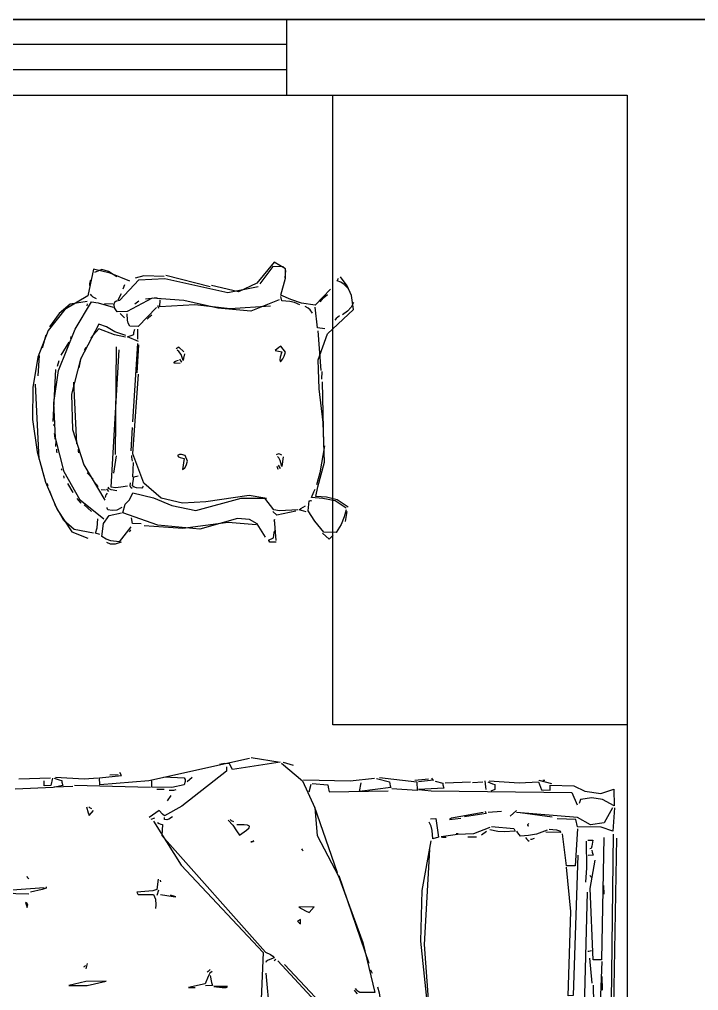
# Model space of a CAD drawing. Header units: millimetres. Extents: x 1587 to 45375, y 624 to 28686.
# Drawn here: x 33726 to 35342, y 22687 to 24999 of the extents above; entities that cross this region are included whole.
import ezdxf
from ezdxf.enums import TextEntityAlignment as Align

# ---------------------------------------------------------------- set-up
doc = ezdxf.new("R2010")
doc.units = ezdxf.units.MM
for name, color, linetype in [('FL', 1, 'Continuous'), ('FUR', 6, 'Continuous'), ('WALL', 4, 'Continuous'), ('WINDOW', 5, 'Continuous'), ('WINDOW_TEXT', 7, 'Continuous')]:
    doc.layers.add(name, color=color, linetype=linetype)
doc.styles.add('DIM_FONT', font='SIMPLEX.shx', dxfattribs={"width": 0.8})
doc.styles.add('SIMPLEX', font='SIMPLEX.SHX')
doc.styles.get("Standard").update_dxf_attribs({"font": 'arial.ttf'})

# ---------------------------------------------------------------- blocks, each defined once
blk = doc.blocks.new('F_CHAR03')
at = {"color": 1}
for points in [[(-14.43, -11.24), (-15.37, -8.96), (-15.85, -7.01), (-12.73, -6.36), (-11.11, -3.67), (-8.66, -1.74), (-5.57, -0.51), (-2.04, 0.07), (1.7, 0.08), (5.46, -0.44), (9.03, -1.41), (12.21, -2.77), (14.79, -4.47), (14.79, -4.47), (15.56, -6.36)], [(-8.13, -1.47), (-8.13, -1.47), (-6.63, -1.02)], [(-5.78, -0.67), (-5.78, -0.67), (-3.4, -0.53)], [(6.33, -0.68), (6.33, -0.68), (-2.4, -0.27)], [(8.4, -1.27), (8.4, -1.27), (7.11, -0.94)], [(-12.07, -6.27), (-11.75, -4.31), (-10.68, -3), (-10.68, -3), (-9.12, -1.88)], [(9.44, -1.72), (9.25, -1.65), (9.25, -1.65), (9.18, -1.64)], [(11, -2.29), (11, -2.29), (10.07, -1.94)], [(13.33, -8.21), (11.11, -5.46), (7.79, -3.6), (3.84, -2.6), (-0.25, -2.4), (-4.01, -2.94), (-8.83, -4.88), (-12.04, -6.78), (-11.92, -7.56), (-11.92, -7.56), (-11.39, -9.29)], [(-7.31, -4.12), (-7.31, -4.12), (-5.79, -3.21)], [(-5.14, -2.97), (-5.14, -2.97), (-4.49, -2.78)], [(1.95, -2.31), (1.95, -2.31), (-4.14, -2.61)], [(2.26, -2.39), (2.26, -2.39), (2.46, -2.38)], [(3.99, -2.55), (3.53, -2.49), (3.53, -2.49), (3.33, -2.48)], [(4.15, -2.64), (4.15, -2.64), (4.86, -2.6)], [(5.58, -2.76), (5.43, -2.73), (5.43, -2.73), (5.18, -2.73)], [(7.65, -3.35), (7.5, -3.27), (7.5, -3.27), (7.45, -3.26)], [(14.94, -7), (14.52, -4.77), (13.47, -3.57), (13.47, -3.57), (11.63, -2.51)], [(-8.1, -10.78), (-8.53, -9.51), (-9.09, -8.52), (-9.4, -7.65), (-5.34, -5.48), (-1.25, -4.45), (2.87, -4.58), (7, -5.87), (7, -5.87), (11.1, -8.34)], [(-7.96, -4.36), (-7.96, -4.36), (-7.76, -4.35)], [(8.53, -3.61), (8.43, -3.58), (8.34, -3.57), (8.34, -3.57), (8.28, -3.57)], [(10.22, -4.63), (10.22, -4.63), (9.17, -4.03)], [(-5.5, -5.54), (-5.5, -5.54), (-4.34, -5.32)], [(4.55, -5.06), (4.55, -5.06), (-2.65, -4.71)], [(5.58, -5.3), (5.43, -5.28), (5.43, -5.28), (5.17, -5.28)], [(11.45, -5.58), (11.45, -5.58), (10.91, -5.1)], [(-14.54, -6.67), (-14.14, -6.56), (-14.14, -6.56), (-13.94, -6.53)], [(-12.37, -7.36), (-12.58, -6.97), (-12.72, -6.8), (-12.72, -6.8), (-12.91, -6.68)], [(-11.77, -6.26), (-11.77, -6.26), (-11.57, -6.24)], [(-7.9, -10.76), (-8.16, -9.45), (-8.89, -7.62), (-8.89, -7.62), (-7.83, -6.69)], [(-6.69, -6.12), (-6.69, -6.12), (-6.34, -5.94)], [(8.68, -6.96), (8.68, -6.96), (7.93, -6.29)], [(12.43, -6.79), (12.43, -6.79), (11.67, -5.92)], [(-14.93, -9.75), (-15.57, -8.75), (-15.78, -7.98), (-15.78, -7.98), (-15.43, -7.13)], [(9.53, -7.57), (9.53, -7.57), (8.99, -7.09)], [(9.93, -8.41), (9.93, -8.41), (9.9, -7.9)], [(15.13, -7.75), (14.95, -7.26), (14.35, -7.44), (14.35, -7.44), (13.29, -7.5)], [(-11.74, -9.31), (-11.74, -9.31), (-11.8, -8.29)], [(10.01, -9.73), (9.89, -9.09), (9.78, -8.83), (9.78, -8.83), (9.59, -8.74)], [(10.11, -8.81), (9.89, -8.63), (9.89, -8.63), (9.79, -8.57)], [(10.3, -8.59), (10.45, -8.5), (10.61, -8.42), (10.61, -8.42), (10.79, -8.36)], [(11.98, -10.33), (12.28, -9.74), (12.3, -9.18), (12.24, -8.68), (12.04, -8.61), (12.04, -8.61), (11.98, -8.6)], [(14.22, -11.37), (15.98, -9.99), (15.87, -9.03), (15.67, -8.47), (15.35, -8), (13.84, -8.18), (12.9, -8.82), (12.9, -8.82), (12.58, -10.29)], [(15.99, -10.25), (16.26, -9.55), (16.24, -9), (16.24, -9), (16.05, -8.57)], [(-12.25, -28.67), (-10.92, -25.36), (-11.28, -21.51), (-12.18, -17.54), (-12.44, -13.87), (-10.89, -10.94), (-10.85, -9.77), (-11.33, -9.47), (-11.72, -9.44), (-12.04, -9.48), (-12.12, -9.69), (-12.21, -10.1), (-14.6, -12.29), (-14.73, -15.34), (-13.12, -22.67), (-13.12, -22.67), (-13.82, -26.22)], [(-12.96, -10.24), (-12.96, -10.24), (-12.22, -9.84)], [(-10.14, -10.64), (-10.14, -10.64), (-10.68, -10.11)], [(5.77, -9.57), (5.77, -9.57), (-6.79, -9.68)], [(9.47, -10.98), (9.61, -10.2), (9.66, -9.59), (9.61, -9.09), (9.61, -9.09), (-6.41, -10.02)], [(5.93, -9.66), (5.93, -9.66), (7.95, -9.34)], [(-14.01, -10.61), (-14.01, -10.61), (-13.51, -10.43)], [(-11.35, -14.37), (-9.13, -12.21), (-9.19, -11.25), (-9.53, -11.05), (-9.9, -10.96), (-9.9, -10.96), (-10.63, -10.92)], [(-7.4, -12.26), (-7.93, -10.97), (-8.2, -11.7), (-8.44, -11.73), (-8.44, -11.73), (-8.85, -11.84)], [(9.75, -11.53), (9.62, -11.35), (9.44, -11.3), (9.44, -11.3), (9.08, -11.31)], [(15.44, -27.07), (13.89, -26.11), (13.37, -25.21), (13.26, -23.79), (14.48, -19.4), (14.03, -14.51), (12.59, -10.45), (11.59, -10.72), (11.06, -11.2), (10.27, -11.6), (10.83, -13.99), (11.74, -16.16), (12.32, -18.96), (10.88, -24.24), (10.88, -24.24), (10.86, -27.18)], [(14.58, -11.35), (14.64, -11.29), (14.64, -11.29), (14.82, -11.18)], [(-14.96, -15.24), (-15.04, -12.87), (-15.04, -12.87), (-14.8, -11.88)], [(-12.08, -12.28), (-11.88, -11.98), (-11.88, -11.98), (-11.75, -11.85)], [(-7.66, -12.18), (-7.66, -12.18), (-8.83, -12.19)], [(-7.15, -12.15), (-7.15, -12.15), (1.97, -11.57)], [(-7, -12.24), (-7, -12.24), (-3.75, -12.05)], [(12.24, -30.82), (12.37, -28.69), (12.24, -28.02), (10.86, -26.99), (10.55, -25.15), (11.31, -20.1), (11.47, -17.39), (10.89, -14.9), (9.11, -12.89), (5.69, -11.61), (5.69, -11.61), (-3.59, -12.25)], [(2.63, -11.53), (2.63, -11.53), (5.37, -11.37)], [(6.55, -11.56), (6.09, -11.5), (6.09, -11.5), (5.89, -11.49)], [(6.71, -11.65), (6.71, -11.65), (8.43, -11.55)], [(9.47, -12.81), (9.54, -12.76), (9.72, -12.65), (9.67, -12.03), (9.61, -11.74), (9.45, -11.54), (8.39, -11.71), (8.39, -11.71), (8.27, -12.22)], [(13.89, -12.56), (13.83, -11.54), (13.83, -11.54), (13.16, -11.43)], [(-12.47, -14.44), (-12.47, -14.44), (-12.34, -13.06)], [(-10.47, -13.81), (-10.32, -13.62), (-10.17, -13.44), (-10.17, -13.44), (-9.99, -13.28)], [(14, -25.99), (13.73, -22.73), (14.42, -17.41), (14.42, -17.41), (14.11, -12.9)], [(-11.23, -14.62), (-11.49, -14.55), (-11.49, -14.55), (-11.59, -14.54)], [(-13.79, -20.62), (-13.79, -20.62), (-15.1, -15.46)], [(-11.5, -27.66), (-11.21, -22.94), (-11.69, -18.81), (-11.43, -14.73), (-11.43, -14.73), (-12.24, -14.78)], [(-6.18, -17.54), (-6.72, -16.96), (-6.62, -16.75), (-6.62, -16.75), (-6.54, -16.64)], [(-5.97, -17.62), (-5.45, -17.51), (-5.17, -17.48), (-5.88, -17.22), (-6.24, -16.97), (-6.24, -16.97), (-6.38, -16.78)], [(-4.83, -17.1), (-4.87, -16.39), (-5.05, -16.52), (-5.13, -16.66), (-5.13, -16.66), (-5.2, -16.92)], [(6.57, -17.97), (5.89, -17.7), (5.8, -17.27), (5.8, -17.03), (5.89, -16.79), (6.04, -16.91), (6.13, -17.12), (6.24, -17.58), (7.55, -17.4), (7.32, -17.67), (7.07, -17.82), (7.07, -17.82), (6.57, -17.97)], [(-4.97, -17.31), (-4.97, -17.31), (-5.34, -17.08)], [(-13.49, -34.65), (-11.65, -32.86), (-11.88, -31.27), (-12.29, -30.03), (-12.8, -28.86), (-14.78, -29.41), (-15.87, -29.38), (-16.66, -28.06), (-14.19, -26.05), (-13.19, -23.9), (-13.19, -23.9), (-13.93, -20.78)], [(-16.09, -29.15), (-16.16, -27.93), (-16.16, -27.93), (-14.12, -26.39)], [(-6.16, -29.39), (-6.85, -28.87), (-6.69, -28.62), (-6.33, -28.18), (-6.18, -28.98), (-5.57, -28.78), (-5.27, -28.73), (-5.02, -28.82), (-5.39, -29.09), (-5.68, -29.24), (-5.68, -29.24), (-6.16, -29.39)], [(5.88, -28.95), (5.73, -28.73), (5.72, -28.56), (5.72, -28.56), (5.84, -28.29)], [(12.39, -30.61), (12.87, -28.39), (12.87, -28.39), (12.43, -27.91)], [(15.81, -28.32), (13.36, -28.11), (13.36, -28.11), (13.61, -28.04)], [(16.02, -28.31), (16, -27.8), (16.02, -27.55), (15.83, -27.46), (15.76, -27.41), (15.49, -27.99), (14.9, -28.07), (14.9, -28.07), (14.63, -28.14)], [(-15.67, -29.38), (-15.67, -29.38), (-14.81, -29.33)], [(-11.66, -31.08), (-11.94, -30.44), (-12.07, -29.9), (-12.13, -28.97), (-12.13, -28.97), (-12.65, -28.85)], [(6.04, -29.14), (7.2, -28.97), (6.47, -28.76), (6.16, -28.63), (6.16, -28.63), (6, -28.48)], [(7.4, -28.81), (7.4, -28.81), (7.03, -28.58)], [(7.53, -28.55), (7.53, -28.55), (7.17, -28.42)], [(-10.71, -32.55), (-11.09, -32.27), (-11.29, -32.04), (-11.29, -32.04), (-11.47, -31.68)], [(12.46, -31.82), (12.25, -30.97), (12.08, -31.2), (12.08, -31.2), (11.79, -31.71)], [(12.06, -36.48), (11.18, -35.17), (10.91, -33.75), (10.81, -32.43), (10.13, -32.69), (10.13, -32.69), (9.82, -32.84)], [(12.22, -36.47), (13.07, -36.25), (13.96, -35.9), (14.9, -35.3), (14.86, -33.87), (13.57, -32.8), (12.36, -32.04), (11.2, -32.15), (11.17, -32.22), (11.16, -32.31), (11.16, -32.31), (11.17, -32.41)], [(11.92, -36.69), (11.09, -35.4), (10.77, -34.18), (10.69, -32.94), (9.55, -33.15), (6.68, -33.94), (2.06, -33.8), (-1.86, -33.31), (-5.26, -33.22), (-8.3, -34.3), (-11.14, -37.31), (-12.76, -37.1), (-13.9, -36.59), (-13.9, -36.59), (-14.94, -35.8)], [(-12.84, -34.31), (-12.32, -33.68), (-12.32, -33.68), (-12.03, -33.39)], [(-8.89, -33.98), (-8.99, -33.12), (-8.99, -33.12), (-11.4, -32.85)], [(-4.03, -33.54), (-4.03, -33.54), (-8.63, -33.2)], [(-3.88, -33.63), (-3.88, -33.63), (-3.01, -33.58)], [(4.63, -33.85), (4.63, -33.85), (-2.7, -33.72)], [(4.79, -33.95), (7.92, -33.4), (7.92, -33.4), (9.32, -33.02)], [(15.18, -34.97), (15.66, -34.49), (15.66, -34.49), (14.96, -33.72)], [(-13.52, -36.74), (-14.04, -36.23), (-14.31, -35.84), (-14.46, -35.42), (-14.46, -35.42), (-14.8, -35.59)], [(-11.96, -37.31), (-11.41, -37.05), (-10.93, -36.61), (-10.93, -36.61), (-10.5, -36.05)], [(-10.37, -35.69), (-10.23, -35.49), (-10.07, -35.32), (-10.07, -35.32), (-9.89, -35.15)], [(12.42, -36.56), (12.42, -36.56), (13.58, -36.34)]]:
    blk.add_lwpolyline(points, dxfattribs=at)
blk = doc.blocks.new('_C5XBY')
at = {"xscale": 20.41218895837752, "yscale": 20.41218895837752, "zscale": 20.41218895837752, "rotation": 180}
blk.add_blockref('F_CHAR03', (6.9, 3.4), dxfattribs=at)
at = {"style": 'DIM_FONT', "width": 0.8, "flags": 9}
for tag in ['YSIZE', 'XSIZE']:
    blk.add_attdef(tag, (0, 0), '', height=0.5, dxfattribs=at)
blk = doc.blocks.new('M_C7')
for p, q in [((-749.8, 0), (-749.8, -700.2)), ((749.8, 0), (-749.8, 0)), ((749.8, -700.2), (749.8, 0)), ((-749.8, -700.2), (749.8, -700.2))]:
    blk.add_line(p, q)
at = {"width": 0.8, "flags": 9}
for tag, p in [('XSIZE', (-747.9, -357.9)), ('YSIZE', (749.8, -354.1))]:
    blk.add_attdef(tag, p, '', height=0.2, dxfattribs=at)
blk = doc.blocks.new('F_QBED03')
at = {"color": 1}
for points in [[(25.774, 0.017), (25.774, 0.017), (5.142, -0.349)], [(26.175, -0.345), (26.175, -0.345), (-13.002, -0.801)], [(28.819, -0.179), (26.48, -0.349), (26.877, -1.525), (26.937, -3.912), (27.646, -4.074), (27.646, -4.074), (27.721, -5.955)], [(28.816, -0.382), (27.336, -1.249), (27.136, -2.62), (27.851, -3.925), (27.851, -3.925), (28.374, -10.029)], [(31.535, -12.767), (31.33, -9.78), (31.453, -7.838), (30.645, -7.521), (30.606, -6.657), (31.114, -6.664), (31.047, -4.275), (30.517, -3.171), (30.277, -1.551), (30.698, -0.257), (29.022, -0.233), (29.675, -1.405), (29.844, -2.469), (29.685, -3.596), (29.685, -3.596), (29.276, -3.742)], [(13.407, -1.483), (9.188, -1.626), (9.178, -2.286), (9.178, -2.286), (11.007, -2.313)], [(11.883, -1.461), (11.883, -1.461), (10.511, -1.442)], [(25.857, -1.255), (13.559, -1.485), (13.547, -2.349), (20.719, -2.651), (20.719, -2.651), (23.558, -2.136)], [(21.03, -1.287), (21.03, -1.287), (20.167, -1.275)], [(13.745, -2.707), (13.745, -2.707), (11.208, -2.468)], [(14.459, -2.514), (14.421, -2.651), (14.406, -2.766), (14.406, -2.766), (14.403, -2.869)], [(22.027, -2.673), (21.976, -2.62), (21.927, -2.555), (21.927, -2.555), (21.877, -2.468)], [(24.57, -2.456), (24.382, -2.438), (24.063, -2.347), (24.063, -2.347), (24.056, -2.855)], [(25.58, -2.876), (25.587, -2.368), (24.978, -2.473), (24.753, -2.549), (24.753, -2.549), (24.719, -2.661)], [(20.346, -2.954), (20.346, -2.954), (-1.508, -3.506)], [(24.092, -3.871), (9.962, -4.33), (9.955, -4.838), (18.434, -4.564), (18.434, -4.564), (22.857, -5.022)], [(25.476, -3.027), (22.801, -3), (22.801, -3), (21.36, -3.121)], [(26.734, -3.909), (23.021, -4.161), (23.009, -5.024), (23.009, -5.024), (26.204, -5.426)], [(31.508, -18.203), (31.316, -17.438), (31.128, -17.42), (30.81, -17.329), (30.672, -19.867), (30.535, -18.618), (30.384, -4.469), (30.384, -4.469), (29.121, -3.943)], [(26.693, -6.754), (26.622, -6.032), (26.535, -5.728), (26.354, -5.58), (26.354, -5.58), (26.383, -7.105)], [(28.379, -9.674), (28.379, -9.674), (27.917, -6.466)], [(31.606, -7.789), (31.606, -7.789), (31.269, -6.514)], [(26.589, -6.955), (26.191, -8.043), (26.046, -8.818), (25.991, -9.639), (26.144, -9.779), (26.308, -9.896), (26.308, -9.896), (26.494, -10.002)], [(31.612, -7.383), (31.612, -7.383), (31.615, -7.179)], [(25.846, -9.129), (25.71, -9.024), (25.597, -8.907), (25.597, -8.907), (25.496, -8.769)], [(25.757, -8.264), (25.667, -8.515), (25.667, -8.515), (25.65, -8.618)], [(27.274, -8.794), (27.127, -8.927), (27.061, -8.926), (27.061, -8.926), (27.02, -8.79)], [(26.966, -12.549), (26.744, -10.311), (26.557, -10.206), (26.492, -10.155), (26.414, -11.264), (26.444, -11.923), (26.444, -11.923), (26.608, -12.697)], [(28.577, -10.032), (28.577, -10.032), (28.009, -10.684)], [(28.384, -12.874), (28.384, -12.874), (28.504, -11.555)], [(31.432, -12.918), (31.25, -12.456), (31.188, -12.203), (30.68, -12.196), (30.68, -12.196), (30.522, -12.6)], [(26.862, -12.7), (26.22, -14.353), (26.165, -15.957), (25.928, -17.615), (25.895, -17.46), (25.895, -17.46), (25.885, -17.106)], [(26.451, -13.05), (26.451, -13.05), (26.088, -13.553)], [(28.377, -13.382), (27.797, -16.55), (27.668, -16.776), (27.668, -16.776), (27.786, -15.609)], [(28.481, -13.181), (28.395, -13.164), (28.331, -13.126), (28.279, -13.076), (28.279, -13.076), (27.943, -15.256)], [(31.529, -13.224), (30.935, -13.163), (30.935, -13.163), (30.667, -13.11)], [(31.424, -13.426), (31.424, -13.426), (31.359, -14.441)], [(25.916, -14.922), (25.916, -14.922), (25.928, -14.059)], [(31.407, -14.645), (31.407, -14.645), (31.32, -17.184)], [(26.255, -16.095), (26.255, -16.095), (26.258, -15.892)], [(25.507, -18.625), (20.512, -19.546), (15.433, -19.675), (4.25, -18.487), (4.25, -18.487), (2.645, -18.603)], [(27.742, -18.657), (27.75, -18.149), (25.874, -17.868), (25.713, -18.425), (26.553, -18.518), (26.987, -18.616), (26.987, -18.616), (27.385, -18.804)], [(31.808, -18.563), (31.722, -18.509), (31.659, -18.444), (31.608, -18.357), (31.608, -18.357), (31.434, -19.878)], [(24.642, -18.765), (15.108, -19.315), (15.108, -19.315), (5.896, -18.65)], [(31.702, -18.866), (31.702, -18.866), (31.581, -20.236)], [(31.886, -23.797), (31.432, -20.031), (30.568, -20.018), (30.568, -20.018), (30.735, -22.561)], [(13.45, -33.999), (9.843, -30.644), (-1.768, -21.69), (-7.064, -20.73), (-7.064, -20.73), (-17.712, -21.056)], [(31.281, -30.545), (31.151, -28.968), (30.9, -28.95), (30.442, -28.857), (30.442, -28.857), (30.527, -22.914)], [(31.78, -24.1), (31.443, -22.774), (31.242, -22.756), (31.053, -22.716), (30.886, -22.665), (30.485, -25.809), (30.485, -25.809), (31.352, -25.618)], [(10.849, -24.004), (10.248, -23.813), (8.874, -23.62), (8.874, -23.62), (8.861, -24.484)], [(33.32, -33.623), (31.533, -31.516), (28.818, -30.288), (26.055, -30.064), (21.965, -27.924), (15.305, -25.455), (10.287, -24.25), (10.265, -25.774), (10.38, -25.926), (10.517, -26.067), (10.517, -26.067), (10.666, -26.186)], [(31.777, -24.303), (31.503, -26.742), (31.503, -26.742), (31.625, -31.414)], [(12.567, -24.689), (12.567, -24.689), (12.214, -24.532)], [(22.022, -27.873), (22.022, -27.873), (13.225, -24.851)], [(10.511, -26.336), (10.375, -26.233), (10.375, -26.233), (10.16, -26.027)], [(28.998, -30.36), (28.998, -30.36), (22.325, -28.029)], [(13.104, -33.334), (13.104, -33.334), (9.795, -30.238)], [(18.866, -31.892), (18.484, -31.224), (18.321, -30.868), (18.887, -30.368), (18.887, -30.368), (18.866, -31.892)], [(31.178, -30.696), (31.178, -30.696), (30.413, -30.888)], [(17.598, -31.721), (17.441, -32.024), (17.256, -31.818), (17.192, -31.716), (17.192, -31.716), (17.598, -31.721)], [(24.712, -31.62), (24.626, -31.568), (24.563, -31.516), (24.563, -31.516), (24.511, -31.464)], [(33.424, -33.472), (33.424, -33.472), (33.134, -32.451)], [(33.886, -36.679), (33.42, -33.776), (32.691, -38.542), (33.236, -38.858), (33.282, -39.359), (33.282, -39.359), (33.18, -39.87)], [(12.214, -35.201), (8.209, -34.833), (-2.163, -35.148), (-1.878, -35.421), (-1.749, -35.647), (-1.668, -36.019), (-1.668, -36.019), (3.925, -35.743)], [(27.351, -46.086), (27.266, -45.931), (27.205, -45.764), (27.155, -45.575), (26.036, -45.661), (14.347, -35.231), (14.095, -34.721), (13.94, -34.495), (13.75, -34.359), (13.521, -34.964), (13.399, -35.186), (13.399, -35.186), (13.28, -35.216)], [(13.6, -34.204), (13.6, -34.204), (13.445, -34.355)], [(27.497, -46.495), (23.068, -43.716), (14.293, -35.485), (14.293, -35.485), (4.126, -35.898)], [(25.401, -36.71), (25.418, -36.609), (25.457, -36.508), (25.507, -36.407), (25.457, -36.508), (25.418, -36.609), (25.418, -36.609), (25.401, -36.71)], [(27.604, -38.977), (27.092, -38.522), (26.51, -38.156), (26.097, -37.838), (26.579, -37.13), (26.807, -36.869), (26.975, -36.834), (27.079, -37.052), (27.114, -37.382), (27.114, -37.382), (27.109, -38.106)], [(33.783, -36.83), (31.56, -46.97), (31.129, -51.881), (31.84, -51.891), (32.074, -49.71), (32.074, -49.71), (32.377, -49.867)], [(27.658, -38.775), (27.573, -38.672), (27.573, -38.672), (27.459, -38.467)], [(10.869, -40.415), (10.779, -39.583), (10.784, -39.228), (10.889, -39.043), (10.889, -39.043), (10.869, -40.415)], [(32.937, -39.155), (32.53, -39.149), (29.011, -43.63), (28.021, -45.384), (28.186, -45.575), (28.573, -45.9), (28.573, -45.9), (27.847, -46.906)], [(12.391, -40.589), (12.207, -40.816), (11.888, -40.995), (11.161, -41.282), (10.782, -42.954), (10.782, -42.954), (10.791, -42.293)], [(11.981, -40.786), (11.287, -40.659), (10.968, -40.568), (10.968, -40.568), (10.958, -41.279)], [(12.591, -40.795), (12.4, -40.995), (12.4, -40.995), (12.333, -41.096)], [(31.871, -42.594), (31.871, -42.594), (31.458, -43.096)], [(31.932, -45.44), (31.86, -43.407), (31.665, -43.303), (31.481, -43.3), (31.149, -43.397), (30.864, -44.631), (30.899, -46.645), (30.899, -46.645), (31.559, -46.654)], [(20.141, -45.78), (19.918, -44.52), (19.895, -44.256), (19.895, -44.256), (20.053, -44.763)], [(27.931, -44.57), (27.679, -44.935), (27.61, -45.145), (27.665, -45.379), (27.665, -45.379), (27.869, -45.382)], [(30.062, -44.753), (30.062, -44.753), (29.549, -45.101)], [(30.628, -44.253), (30.589, -44.492), (30.589, -44.492), (30.568, -44.913)], [(21.563, -45.8), (21.563, -45.8), (21.41, -45.798)], [(30.703, -46.134), (30.703, -46.134), (30.713, -45.423)], [(21.662, -46.005), (20.643, -46.143), (20.493, -46.555), (20.36, -48.171), (20.174, -48.067), (20.109, -48.015), (20.13, -46.491), (19.663, -46.296), (19.08, -46.258), (19.08, -46.258), (18.711, -46.268)], [(20.544, -45.989), (20.544, -45.989), (20.034, -46.134)], [(27.803, -46.397), (27.803, -46.397), (27.646, -46.751)], [(31.093, -54.421), (31.093, -54.421), (30.897, -46.797)], [(32.159, -50.88), (32.159, -50.88), (32.172, -50.016)], [(11.397, -53.276), (10.988, -55.001), (10.97, -53.13), (11.426, -51.244), (11.426, -51.244), (11.397, -53.276)], [(28.925, -53.221), (28.333, -53.059), (28.065, -52.955), (28.065, -52.955), (28.58, -52.505)], [(31.929, -56.313), (31.756, -53.454), (31.756, -53.454), (31.838, -52.044)], [(13.177, -53.149), (13.177, -53.149), (12.666, -53.294)], [(12.971, -53.298), (12.919, -53.384), (12.867, -53.447), (12.867, -53.447), (12.816, -53.499)], [(28.929, -52.967), (28.879, -52.901), (28.879, -52.901), (28.78, -52.711)], [(30.989, -54.572), (30.989, -54.572), (30.911, -56.45)], [(31.826, -56.464), (31.645, -55.953), (31.582, -55.698), (31.395, -55.68), (31.076, -55.589), (30.881, -56.576), (30.881, -56.576), (30.703, -60.359)], [(20.786, -57.474), (20.548, -60.692), (20.431, -61.026), (20.288, -60.847), (20.23, -60.319), (20.23, -60.319), (20.206, -58.99)], [(20.891, -57.273), (20.771, -57.261), (20.633, -57.668), (20.633, -57.668), (20.36, -58.84)], [(31.823, -56.616), (31.059, -56.808), (31.049, -57.469), (31.049, -57.469), (31.557, -57.476)], [(31.82, -56.819), (31.82, -56.819), (31.724, -60.018)], [(19.337, -59.333), (18.832, -59.174), (19.088, -59.115), (19.219, -59.157), (19.219, -59.157), (19.337, -59.333)], [(21.981, -59.219), (21.882, -59.165), (21.794, -59.099), (21.794, -59.099), (21.73, -59.012)]]:
    blk.add_lwpolyline(points, dxfattribs=at)
blk = doc.blocks.new('_C17AFJ')
at = {"layer": 'FUR', "xscale": 23.69779793706535, "yscale": 23.69779793706535, "zscale": 23.69779793706535}
blk.add_blockref('F_QBED03', (-727.5, 6.1), dxfattribs=at)
at = {"width": 0.8, "flags": 9}
for tag in ['XSIZE', 'YSIZE']:
    blk.add_attdef(tag, (0, 0), '', height=0.5, dxfattribs=at)
blk = doc.blocks.new('_WBLK')
for p, q in [((-0.5, 0.5), (0.5, 0.5)), ((0.5, 0.1667), (-0.5, 0.1667)), ((0.5, -0.1667), (-0.5, -0.1667)), ((-0.5, -0.5), (0.5, -0.5))]:
    blk.add_line(p, q)
at = {"layer": 'WINDOW_TEXT', "style": 'SIMPLEX', "flags": 9}
blk.add_attdef('A', text='', height=1, dxfattribs=at).set_placement((0, 1.5), align=Align.MIDDLE)

msp = doc.modelspace()

# ---------------------------------------------------------------- linework, layer by layer
at = {"layer": 'WALL'}
for p, q in [((34361.6, 24998.6), (36311.6, 24998.6)), ((34361.6, 24818.6), (34361.6, 24998.6)), ((34361.6, 24818.6), (35171.6, 24818.6)), ((35171.6, 24818.6), (35171.6, 20747.9))]:
    msp.add_line(p, q, dxfattribs=at)
msp.add_lwpolyline([(44310.9, 17867.1), (39556.9, 22598.6), (38527.9, 22598.6), (38527.9, 24998.6), (16871.6, 24998.6), (16871.6, 22598.6), (15943.7, 22598.6), (11224.4, 17879.3), (18139.9, 10963.8), (20121.7, 12945.6), (21748.7, 11318.6), (33774.4, 11318.6), (35486.3, 13030.5), (37395.4, 10951.6)], close=True, dxfattribs=at)

# ---------------------------------------------------------------- block references
at = {"layer": 'FL', "xscale": -1}
for name, p, rotation in [('M_C7', (34471.4, 24068.8), 90), ('_C5XBY', (33755.3, 24074), 270), ('_C17AFJ', (35140.1, 23165.9), 270)]:
    msp.add_blockref(name, p, dxfattribs=dict(at, rotation=rotation))
at = {"layer": 'WINDOW', "xscale": 1200, "yscale": 180.0000000000145, "zscale": 1200}
msp.add_blockref('_WBLK', (33761.6, 24908.6), dxfattribs=at)

doc.saveas('drawing.dxf')
